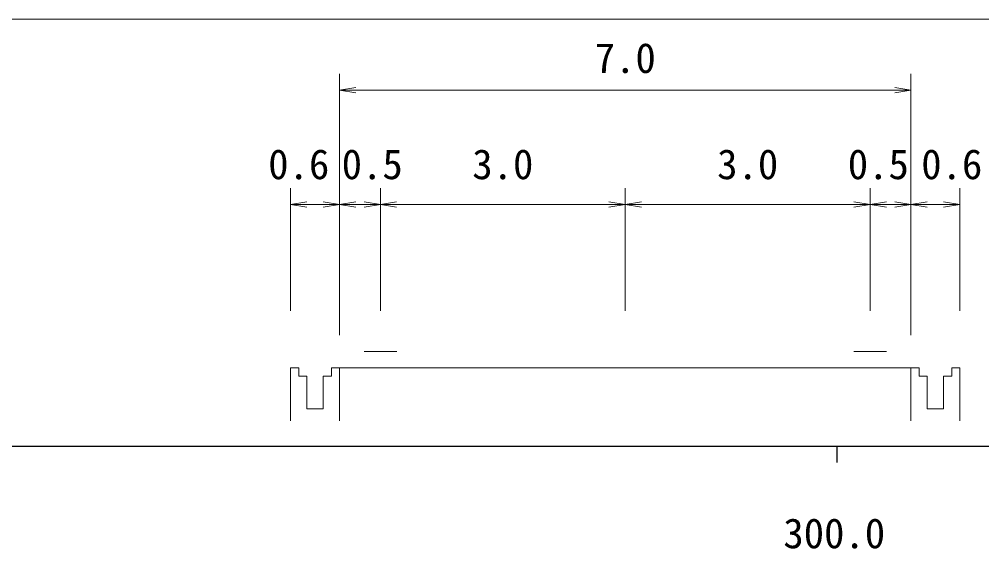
# Model space of a CAD drawing. Units: millimetres on the paper, enlarged 1000 times, with parts at other scales. Extents: x 40000 to 680000, y 20000 to 380000.
# Drawn here: x 317922 to 376878, y 198715 to 231122 of the extents above; entities that cross this region are included whole.
import ezdxf
from ezdxf.enums import TextEntityAlignment as Align

# ---------------------------------------------------------------- set-up
doc = ezdxf.new("R2010")
doc.units = ezdxf.units.MM
doc.header["$LTSCALE"] = 1000
for name, color, linetype, lineweight in [('M-BGD', 7, 'Continuous', 13), ('M-STR-HTXT', 7, 'Continuous', 13), ('M-TTL-BAND', 7, 'Continuous', 25)]:
    doc.layers.add(name, color=color, linetype=linetype, lineweight=lineweight)
doc.styles.add('ＭＳ ゴシック', font='')
doc.styles.get('ＭＳ ゴシック').set_extended_font_data('MS Gothic')

# ---------------------------------------------------------------- blocks, each defined once
blk = doc.blocks.new('open_arrow')
at = {"color": 0, "linetype": 'Continuous', "lineweight": -2}
blk.add_lwpolyline([(7.5, 1.25), (0, 0), (7.5, -1.25)], dxfattribs=at)

msp = doc.modelspace()

# ---------------------------------------------------------------- linework, layer by layer
at = {"layer": 'M-BGD'}
for p, q in [((339042, 210785), (341042, 210785)), ((369042, 210785), (371042, 210785)), ((334542, 209785), (334541, 206535)), ((337542, 209785), (337541, 206535)), ((340042, 209785), (337542, 209785)), ((355042, 209785), (340042, 209785)), ((355042, 209785), (370042, 209785)), ((370042, 209785), (372542, 209785)), ((372542, 209785), (372541, 206535)), ((375542, 209785), (375541, 206535))]:
    msp.add_line(p, q, dxfattribs=at)
for points in [[(334542, 209785), (335042, 209785), (335042, 209285), (335542, 209285), (335542, 207285), (336542, 207285), (336542, 209285), (337042, 209285), (337042, 209785), (337542, 209785)], [(372542, 209785), (373042, 209785), (373042, 209285), (373542, 209285), (373542, 207285), (374542, 207285), (374542, 209285), (375042, 209285), (375042, 209785), (375542, 209785)]]:
    msp.add_lwpolyline(points, dxfattribs=at)
at = {"layer": 'M-STR-HTXT'}
for p, q in [((198265, 231122), (380630, 231122)), ((337542, 211785), (337542, 227785)), ((372542, 213285), (372542, 227785)), ((337542, 226785), (372542, 226785)), ((334542, 213285), (334542, 220785)), ((337542, 213285), (337542, 220785)), ((337542, 213285), (337542, 220785)), ((340042, 213285), (340042, 220785)), ((355042, 213285), (355042, 220785)), ((370042, 213285), (370042, 220785)), ((372542, 211785), (372542, 220785)), ((372542, 213285), (372542, 220785)), ((375542, 213285), (375542, 220785)), ((334542, 219785), (337542, 219785)), ((337542, 219785), (340042, 219785)), ((340042, 219785), (355042, 219785)), ((355042, 219785), (370042, 219785)), ((370042, 219785), (372542, 219785)), ((372542, 219785), (375542, 219785))]:
    msp.add_line(p, q, dxfattribs=at)
at = {"layer": 'M-TTL-BAND'}
for p, q in [((40000, 205000), (579000, 205000)), ((368000, 205000), (368000, 204000))]:
    msp.add_line(p, q, dxfattribs=at)

# ---------------------------------------------------------------- block references
at = {"layer": 'M-STR-HTXT', "xscale": 133, "yscale": 133}
for p in [(337542, 226785), (334542, 219785), (337542, 219785), (340042, 219785), (355042, 219785), (370042, 219785), (372542, 219785)]:
    msp.add_blockref('open_arrow', p, dxfattribs=at)
at = {"layer": 'M-STR-HTXT', "xscale": 133, "yscale": 133, "rotation": 180}
for p in [(372542, 226785), (337542, 219785), (340042, 219785), (355042, 219785), (370042, 219785), (372542, 219785), (375542, 219785)]:
    msp.add_blockref('open_arrow', p, dxfattribs=at)

# ---------------------------------------------------------------- texts
at = {"layer": 'M-STR-HTXT', "style": 'ＭＳ ゴシック'}
for s, p in [('7.0', (355042, 227285)), ('0.6', (335042, 220785)), ('0.5', (339542, 220785)), ('3.0', (347542, 220785)), ('3.0', (362542, 220785)), ('0.5', (370542, 220785)), ('0.6', (375042, 220785))]:
    msp.add_text(s, height=1833, dxfattribs=at).set_placement(p, align=Align.BOTTOM_CENTER)
at = {"layer": 'M-TTL-BAND', "style": 'ＭＳ ゴシック'}
msp.add_text('300.0', height=1833, dxfattribs=at).set_placement((367844, 198195), align=Align.BOTTOM_CENTER)

doc.saveas('drawing.dxf')
